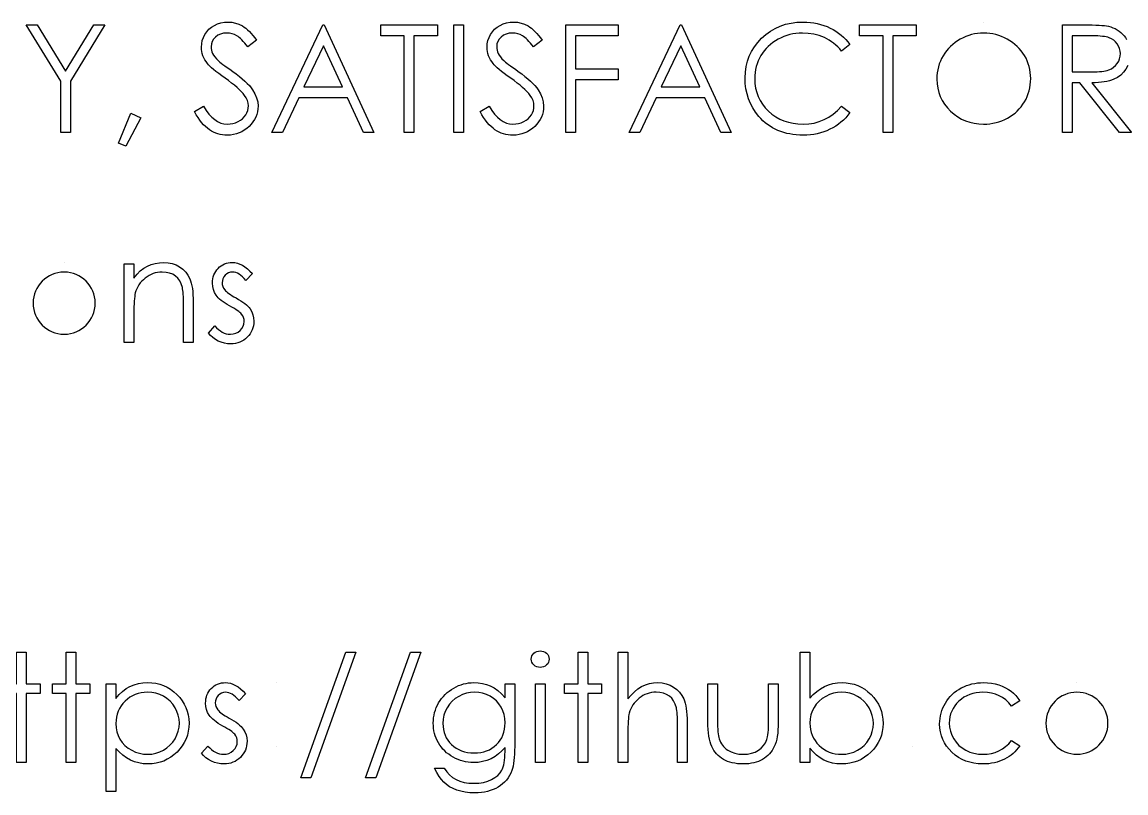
# Model space of a CAD drawing. Header units: millimetres. Extents: x -115 to 178, y -25 to 102.
# Drawn here: x 9.31 to 45.21, y 49.38 to 74.46 of the extents above; entities that cross this region are included whole.
import ezdxf

# ---------------------------------------------------------------- set-up
doc = ezdxf.new("R2010")
doc.units = ezdxf.units.MM

msp = doc.modelspace()

# ---------------------------------------------------------------- linework, layer by layer
at = {"color": 7, "linetype": 'Continuous'}
for p, q in [((40.566, 74.46), (40.566, 74.46)), ((10.682, 66.64), (10.682, 66.64)), ((17.591, 52.973), (17.591, 52.973)), ((43.618, 52.973), (43.618, 52.973)), ((17.591, 50.909), (17.591, 50.909)), ((38.277, 50.909), (38.277, 50.909))]:
    msp.add_line(p, q, dxfattribs=at)
at = {"color": 7, "linetype": 'Continuous', "flags": 128}
for points in [[(9.447, 74.37), (9.807, 74.37), (9.807, 74.37), (10.727, 72.867), (10.727, 72.867), (11.645, 74.37), (11.645, 74.37), (12.005, 74.37), (12.005, 74.37), (10.883, 72.534), (10.883, 72.534), (10.883, 70.87), (10.883, 70.87), (10.569, 70.87), (10.569, 70.87), (10.569, 72.534), (10.569, 72.534), (9.447, 74.37)], [(14.921, 71.546), (15.217, 71.723), (15.217, 71.723), (15.302, 71.586), (15.39, 71.468), (15.481, 71.368), (15.576, 71.286), (15.673, 71.222), (15.774, 71.176), (15.878, 71.149), (15.986, 71.14), (15.986, 71.14), (16.078, 71.145), (16.167, 71.16), (16.253, 71.185), (16.336, 71.221), (16.413, 71.265), (16.481, 71.317), (16.538, 71.375), (16.586, 71.44), (16.623, 71.511), (16.65, 71.583), (16.666, 71.656), (16.671, 71.733), (16.671, 71.733), (16.664, 71.82), (16.64, 71.907), (16.601, 71.992), (16.546, 72.076), (16.546, 72.076), (16.498, 72.136), (16.442, 72.198), (16.376, 72.264), (16.302, 72.332), (16.218, 72.403), (16.127, 72.477), (16.025, 72.555), (15.915, 72.634), (15.915, 72.634), (15.805, 72.714), (15.706, 72.788), (15.618, 72.856), (15.541, 72.918), (15.475, 72.975), (15.419, 73.026), (15.375, 73.071), (15.341, 73.111), (15.341, 73.111), (15.296, 73.173), (15.256, 73.236), (15.222, 73.301), (15.195, 73.367), (15.173, 73.434), (15.158, 73.502), (15.149, 73.573), (15.146, 73.643), (15.146, 73.643), (15.153, 73.754), (15.174, 73.861), (15.208, 73.962), (15.257, 74.058), (15.318, 74.146), (15.39, 74.225), (15.475, 74.293), (15.569, 74.352), (15.672, 74.399), (15.78, 74.434), (15.892, 74.453), (16.008, 74.46), (16.008, 74.46), (16.132, 74.452), (16.251, 74.429), (16.366, 74.389), (16.478, 74.333), (16.533, 74.298), (16.589, 74.257), (16.645, 74.209), (16.703, 74.154), (16.761, 74.092), (16.82, 74.024), (16.88, 73.949), (16.941, 73.868), (16.941, 73.868), (16.657, 73.653), (16.657, 73.653), (16.605, 73.718), (16.555, 73.778), (16.507, 73.832), (16.461, 73.88), (16.418, 73.922), (16.375, 73.958), (16.335, 73.989), (16.297, 74.014), (16.221, 74.052), (16.142, 74.08), (16.059, 74.096), (15.973, 74.101), (15.973, 74.101), (15.865, 74.094), (15.768, 74.069), (15.681, 74.029), (15.604, 73.973), (15.54, 73.906), (15.496, 73.831), (15.469, 73.748), (15.46, 73.658), (15.46, 73.658), (15.463, 73.602), (15.472, 73.547), (15.487, 73.492), (15.509, 73.438), (15.539, 73.383), (15.579, 73.326), (15.63, 73.268), (15.691, 73.206), (15.691, 73.206), (15.714, 73.186), (15.747, 73.159), (15.79, 73.126), (15.844, 73.085), (15.908, 73.038), (15.982, 72.985), (16.066, 72.925), (16.161, 72.857), (16.161, 72.857), (16.275, 72.774), (16.379, 72.693), (16.474, 72.615), (16.559, 72.538), (16.636, 72.465), (16.703, 72.393), (16.761, 72.324), (16.809, 72.257), (16.887, 72.125), (16.941, 71.993), (16.974, 71.86), (16.985, 71.728), (16.985, 71.728), (16.981, 71.634), (16.967, 71.543), (16.945, 71.455), (16.913, 71.37), (16.872, 71.288), (16.821, 71.21), (16.763, 71.135), (16.694, 71.063), (16.619, 70.997), (16.54, 70.939), (16.458, 70.891), (16.371, 70.852), (16.281, 70.821), (16.186, 70.798), (16.088, 70.785), (15.986, 70.781), (15.986, 70.781), (15.906, 70.784), (15.829, 70.792), (15.753, 70.805), (15.679, 70.825), (15.608, 70.849), (15.538, 70.88), (15.47, 70.915), (15.403, 70.957), (15.339, 71.004), (15.275, 71.06), (15.213, 71.122), (15.152, 71.192), (15.092, 71.269), (15.034, 71.354), (14.977, 71.446), (14.921, 71.546)], [(19.139, 74.37), (20.755, 70.87), (20.755, 70.87), (20.413, 70.87), (20.413, 70.87), (19.896, 71.992), (19.896, 71.992), (18.309, 71.992), (18.309, 71.992), (17.777, 70.87), (17.777, 70.87), (17.434, 70.87), (17.434, 70.87), (19.094, 74.37), (19.094, 74.37), (19.139, 74.37)], [(20.979, 74.011), (20.979, 74.37), (20.979, 74.37), (22.819, 74.37), (22.819, 74.37), (22.819, 74.011), (22.819, 74.011), (22.056, 74.011), (22.056, 74.011), (22.056, 70.87), (22.056, 70.87), (21.742, 70.87), (21.742, 70.87), (21.742, 74.011), (21.742, 74.011), (20.979, 74.011)], [(23.357, 74.37), (23.671, 74.37), (23.671, 74.37), (23.671, 70.87), (23.671, 70.87), (23.357, 70.87), (23.357, 70.87), (23.357, 74.37)], [(24.21, 71.546), (24.506, 71.723), (24.506, 71.723), (24.591, 71.586), (24.678, 71.468), (24.769, 71.368), (24.864, 71.286), (24.961, 71.222), (25.062, 71.176), (25.167, 71.149), (25.274, 71.14), (25.274, 71.14), (25.366, 71.145), (25.455, 71.16), (25.541, 71.185), (25.625, 71.221), (25.702, 71.265), (25.769, 71.317), (25.827, 71.375), (25.874, 71.44), (25.911, 71.511), (25.939, 71.583), (25.954, 71.656), (25.96, 71.733), (25.96, 71.733), (25.952, 71.82), (25.928, 71.907), (25.889, 71.992), (25.834, 72.076), (25.834, 72.076), (25.787, 72.136), (25.731, 72.198), (25.665, 72.264), (25.59, 72.332), (25.507, 72.403), (25.415, 72.477), (25.313, 72.555), (25.203, 72.634), (25.203, 72.634), (25.093, 72.714), (24.994, 72.788), (24.907, 72.856), (24.83, 72.918), (24.763, 72.975), (24.708, 73.026), (24.663, 73.071), (24.63, 73.111), (24.63, 73.111), (24.584, 73.173), (24.544, 73.236), (24.511, 73.301), (24.483, 73.367), (24.462, 73.434), (24.446, 73.502), (24.437, 73.573), (24.434, 73.643), (24.434, 73.643), (24.441, 73.754), (24.462, 73.861), (24.497, 73.962), (24.545, 74.058), (24.607, 74.146), (24.679, 74.225), (24.763, 74.293), (24.858, 74.352), (24.961, 74.399), (25.069, 74.434), (25.18, 74.453), (25.297, 74.46), (25.297, 74.46), (25.42, 74.452), (25.54, 74.429), (25.655, 74.389), (25.766, 74.333), (25.822, 74.298), (25.877, 74.257), (25.934, 74.209), (25.991, 74.154), (26.05, 74.092), (26.108, 74.024), (26.169, 73.949), (26.229, 73.868), (26.229, 73.868), (25.945, 73.653), (25.945, 73.653), (25.893, 73.718), (25.843, 73.778), (25.796, 73.832), (25.749, 73.88), (25.706, 73.922), (25.664, 73.958), (25.623, 73.989), (25.585, 74.014), (25.51, 74.052), (25.43, 74.08), (25.348, 74.096), (25.262, 74.101), (25.262, 74.101), (25.154, 74.094), (25.056, 74.069), (24.969, 74.029), (24.892, 73.973), (24.829, 73.906), (24.784, 73.831), (24.757, 73.748), (24.748, 73.658), (24.748, 73.658), (24.751, 73.602), (24.761, 73.547), (24.776, 73.492), (24.797, 73.438), (24.828, 73.383), (24.867, 73.326), (24.918, 73.268), (24.979, 73.206), (24.979, 73.206), (25.002, 73.186), (25.035, 73.159), (25.079, 73.126), (25.133, 73.085), (25.196, 73.038), (25.271, 72.985), (25.355, 72.925), (25.449, 72.857), (25.449, 72.857), (25.563, 72.774), (25.667, 72.693), (25.762, 72.615), (25.848, 72.538), (25.924, 72.465), (25.991, 72.393), (26.05, 72.324), (26.098, 72.257), (26.175, 72.125), (26.23, 71.993), (26.263, 71.86), (26.274, 71.728), (26.274, 71.728), (26.27, 71.634), (26.256, 71.543), (26.233, 71.455), (26.201, 71.37), (26.16, 71.288), (26.11, 71.21), (26.051, 71.135), (25.982, 71.063), (25.907, 70.997), (25.829, 70.939), (25.746, 70.891), (25.66, 70.852), (25.569, 70.821), (25.475, 70.798), (25.377, 70.785), (25.274, 70.781), (25.274, 70.781), (25.195, 70.784), (25.117, 70.792), (25.041, 70.805), (24.968, 70.825), (24.896, 70.849), (24.826, 70.88), (24.758, 70.915), (24.692, 70.957), (24.627, 71.004), (24.564, 71.06), (24.502, 71.122), (24.441, 71.192), (24.381, 71.269), (24.323, 71.354), (24.266, 71.446), (24.21, 71.546)], [(26.992, 74.37), (28.697, 74.37), (28.697, 74.37), (28.697, 74.011), (28.697, 74.011), (27.306, 74.011), (27.306, 74.011), (27.306, 72.935), (27.306, 72.935), (28.697, 72.935), (28.697, 72.935), (28.697, 72.576), (28.697, 72.576), (27.306, 72.576), (27.306, 72.576), (27.306, 70.87), (27.306, 70.87), (26.992, 70.87), (26.992, 70.87), (26.992, 74.37)], [(30.761, 74.37), (32.377, 70.87), (32.377, 70.87), (32.035, 70.87), (32.035, 70.87), (31.518, 71.992), (31.518, 71.992), (29.931, 71.992), (29.931, 71.992), (29.399, 70.87), (29.399, 70.87), (29.056, 70.87), (29.056, 70.87), (30.716, 74.37), (30.716, 74.37), (30.761, 74.37)], [(36.235, 73.728), (35.961, 73.518), (35.961, 73.518), (35.901, 73.587), (35.839, 73.653), (35.773, 73.714), (35.705, 73.77), (35.634, 73.822), (35.56, 73.87), (35.483, 73.913), (35.403, 73.953), (35.236, 74.018), (35.062, 74.064), (34.88, 74.092), (34.689, 74.101), (34.689, 74.101), (34.584, 74.098), (34.48, 74.089), (34.378, 74.073), (34.279, 74.051), (34.181, 74.023), (34.086, 73.99), (33.993, 73.949), (33.901, 73.903), (33.812, 73.851), (33.73, 73.795), (33.652, 73.735), (33.579, 73.67), (33.511, 73.601), (33.449, 73.528), (33.391, 73.451), (33.338, 73.369), (33.291, 73.284), (33.252, 73.197), (33.217, 73.107), (33.189, 73.014), (33.167, 72.918), (33.152, 72.821), (33.142, 72.72), (33.139, 72.617), (33.139, 72.617), (33.146, 72.462), (33.167, 72.314), (33.202, 72.172), (33.251, 72.038), (33.313, 71.909), (33.39, 71.787), (33.481, 71.671), (33.585, 71.562), (33.7, 71.464), (33.823, 71.377), (33.953, 71.305), (34.089, 71.246), (34.234, 71.199), (34.385, 71.166), (34.544, 71.146), (34.711, 71.14), (34.711, 71.14), (34.894, 71.149), (35.069, 71.176), (35.236, 71.222), (35.397, 71.286), (35.549, 71.368), (35.694, 71.468), (35.831, 71.586), (35.961, 71.723), (35.961, 71.723), (36.235, 71.515), (36.235, 71.515), (36.168, 71.43), (36.097, 71.349), (36.022, 71.274), (35.942, 71.204), (35.859, 71.138), (35.771, 71.078), (35.679, 71.023), (35.584, 70.972), (35.485, 70.927), (35.384, 70.889), (35.279, 70.856), (35.171, 70.828), (35.061, 70.807), (34.948, 70.793), (34.832, 70.784), (34.713, 70.781), (34.713, 70.781), (34.6, 70.783), (34.49, 70.791), (34.383, 70.802), (34.279, 70.819), (34.178, 70.84), (34.081, 70.867), (33.986, 70.898), (33.894, 70.934), (33.805, 70.974), (33.72, 71.02), (33.637, 71.07), (33.557, 71.125), (33.481, 71.185), (33.407, 71.249), (33.336, 71.318), (33.269, 71.393), (33.269, 71.393), (33.165, 71.525), (33.075, 71.665), (32.998, 71.811), (32.936, 71.964), (32.888, 72.123), (32.853, 72.289), (32.832, 72.461), (32.825, 72.641), (32.825, 72.641), (32.834, 72.829), (32.859, 73.01), (32.901, 73.183), (32.96, 73.349), (33.035, 73.507), (33.127, 73.657), (33.236, 73.8), (33.362, 73.935), (33.501, 74.058), (33.648, 74.165), (33.803, 74.255), (33.967, 74.329), (34.14, 74.387), (34.321, 74.427), (34.511, 74.452), (34.708, 74.46), (34.708, 74.46), (34.829, 74.457), (34.947, 74.448), (35.061, 74.433), (35.173, 74.412), (35.281, 74.385), (35.387, 74.352), (35.49, 74.312), (35.59, 74.267), (35.686, 74.217), (35.778, 74.162), (35.865, 74.101), (35.948, 74.037), (36.027, 73.967), (36.101, 73.892), (36.17, 73.812), (36.235, 73.728)], [(36.55, 74.011), (36.55, 74.37), (36.55, 74.37), (38.389, 74.37), (38.389, 74.37), (38.389, 74.011), (38.389, 74.011), (37.627, 74.011), (37.627, 74.011), (37.627, 70.87), (37.627, 70.87), (37.312, 70.87), (37.312, 70.87), (37.312, 74.011), (37.312, 74.011), (36.55, 74.011)], [(43.146, 74.37), (43.846, 74.37), (43.846, 74.37), (43.986, 74.37), (44.115, 74.368), (44.232, 74.363), (44.337, 74.359), (44.43, 74.352), (44.512, 74.344), (44.582, 74.334), (44.639, 74.323), (44.639, 74.323), (44.716, 74.302), (44.788, 74.277), (44.858, 74.246), (44.923, 74.21), (44.985, 74.169), (45.043, 74.122), (45.098, 74.071), (45.148, 74.014), (45.194, 73.954), (45.234, 73.889)], [(45.389, 70.87), (45.001, 70.87), (45.001, 70.87), (43.715, 72.486), (43.715, 72.486), (43.46, 72.486), (43.46, 72.486), (43.46, 70.87), (43.46, 70.87), (43.146, 70.87), (43.146, 70.87), (43.146, 74.37)], [(40.581, 74.101), (40.481, 74.098), (40.383, 74.089), (40.287, 74.073), (40.191, 74.051), (40.097, 74.023), (40.004, 73.988), (39.913, 73.948), (39.822, 73.901), (39.735, 73.849), (39.653, 73.792), (39.576, 73.731), (39.504, 73.666), (39.437, 73.596), (39.374, 73.523), (39.316, 73.444), (39.264, 73.362), (39.217, 73.276), (39.175, 73.188), (39.141, 73.097), (39.113, 73.003), (39.09, 72.908), (39.075, 72.81), (39.065, 72.71), (39.062, 72.606), (39.062, 72.606), (39.069, 72.455), (39.09, 72.31), (39.125, 72.171), (39.174, 72.038), (39.236, 71.91), (39.313, 71.789), (39.403, 71.674), (39.508, 71.565), (39.622, 71.465), (39.742, 71.379), (39.867, 71.306), (39.998, 71.246), (40.136, 71.199), (40.278, 71.166), (40.427, 71.146), (40.581, 71.14), (40.581, 71.14), (40.685, 71.143), (40.786, 71.152), (40.887, 71.167), (40.985, 71.189), (41.081, 71.216), (41.175, 71.249), (41.267, 71.289), (41.357, 71.335), (41.444, 71.386), (41.526, 71.441), (41.603, 71.501), (41.675, 71.566), (41.742, 71.635), (41.804, 71.708), (41.861, 71.786), (41.914, 71.869), (41.961, 71.955), (42.002, 72.043), (42.036, 72.134), (42.064, 72.227), (42.086, 72.322), (42.101, 72.42), (42.111, 72.52), (42.114, 72.623), (42.114, 72.623), (42.111, 72.724), (42.101, 72.824), (42.086, 72.921), (42.064, 73.015), (42.036, 73.107), (42.002, 73.196), (41.961, 73.283), (41.914, 73.368), (41.861, 73.449), (41.804, 73.526), (41.741, 73.599), (41.673, 73.668), (41.6, 73.732), (41.522, 73.793), (41.439, 73.849), (41.351, 73.901), (41.26, 73.948), (41.166, 73.988), (41.073, 74.023), (40.977, 74.051), (40.88, 74.073), (40.782, 74.089), (40.682, 74.098), (40.581, 74.101)], [(43.46, 74.011), (43.46, 72.845), (43.46, 72.845), (44.101, 72.84), (44.101, 72.84), (44.19, 72.841), (44.275, 72.844), (44.352, 72.849), (44.425, 72.856), (44.49, 72.865), (44.55, 72.876), (44.604, 72.89), (44.652, 72.905), (44.736, 72.943), (44.811, 72.99), (44.875, 73.047), (44.93, 73.114), (44.974, 73.188), (45.005, 73.266), (45.024, 73.349), (45.03, 73.435), (45.03, 73.435), (45.024, 73.519), (45.005, 73.6), (44.973, 73.676), (44.929, 73.749), (44.874, 73.814), (44.812, 73.87), (44.741, 73.915), (44.663, 73.95), (44.618, 73.965), (44.567, 73.977), (44.509, 73.988), (44.444, 73.996), (44.372, 74.003), (44.293, 74.008), (44.208, 74.011), (44.116, 74.011), (44.116, 74.011), (43.46, 74.011)], [(19.113, 73.688), (18.48, 72.351), (18.48, 72.351), (19.73, 72.351), (19.73, 72.351), (19.113, 73.688)], [(30.735, 73.688), (30.101, 72.351), (30.101, 72.351), (31.352, 72.351), (31.352, 72.351), (30.735, 73.688)], [(45.267, 73.043), (45.206, 72.929), (45.13, 72.827), (45.039, 72.738), (44.932, 72.662), (44.812, 72.599), (44.744, 72.573), (44.671, 72.55), (44.592, 72.531), (44.507, 72.515), (44.415, 72.503), (44.317, 72.494), (44.214, 72.488), (44.103, 72.486), (44.103, 72.486), (45.389, 70.87)], [(12.85, 71.499), (13.171, 71.343), (13.171, 71.343), (12.689, 70.422), (12.689, 70.422), (12.453, 70.524), (12.453, 70.524), (12.85, 71.499)], [(12.633, 66.595), (12.947, 66.595), (12.947, 66.595), (12.947, 66.133), (12.947, 66.133), (13.05, 66.257), (13.158, 66.363), (13.272, 66.45), (13.391, 66.519), (13.515, 66.572), (13.645, 66.61), (13.78, 66.632), (13.92, 66.64), (13.92, 66.64), (14.062, 66.631), (14.195, 66.604), (14.32, 66.558), (14.436, 66.495), (14.541, 66.417), (14.633, 66.326), (14.708, 66.222), (14.769, 66.105), (14.794, 66.04), (14.816, 65.966), (14.834, 65.884), (14.85, 65.793), (14.861, 65.693), (14.869, 65.585), (14.875, 65.468), (14.877, 65.343), (14.877, 65.343), (14.877, 64.037), (14.877, 64.037), (14.562, 64.037), (14.562, 64.037), (14.562, 65.24), (14.562, 65.24), (14.562, 65.345), (14.56, 65.44), (14.557, 65.526), (14.553, 65.604), (14.548, 65.672), (14.541, 65.731), (14.534, 65.782), (14.525, 65.822), (14.525, 65.822), (14.489, 65.94), (14.44, 66.042), (14.377, 66.129), (14.3, 66.199), (14.21, 66.255), (14.108, 66.294), (13.993, 66.318), (13.865, 66.326), (13.865, 66.326), (13.79, 66.323), (13.716, 66.314), (13.644, 66.298), (13.575, 66.277), (13.507, 66.249), (13.441, 66.216), (13.377, 66.176), (13.315, 66.131), (13.257, 66.08), (13.204, 66.028), (13.157, 65.972), (13.114, 65.913), (13.077, 65.851), (13.044, 65.786), (13.017, 65.718), (12.995, 65.648), (12.995, 65.648), (12.984, 65.596), (12.974, 65.535), (12.966, 65.464), (12.959, 65.383), (12.954, 65.292), (12.95, 65.192), (12.948, 65.082), (12.947, 64.962), (12.947, 64.962), (12.947, 64.037), (12.947, 64.037), (12.633, 64.037), (12.633, 64.037), (12.633, 66.595)], [(16.806, 66.276), (16.593, 66.056), (16.593, 66.056), (16.537, 66.119), (16.481, 66.174), (16.425, 66.22), (16.37, 66.258), (16.315, 66.288), (16.26, 66.309), (16.205, 66.321), (16.151, 66.326), (16.151, 66.326), (16.085, 66.319), (16.024, 66.3), (15.967, 66.267), (15.916, 66.222), (15.873, 66.168), (15.843, 66.11), (15.825, 66.048), (15.819, 65.981), (15.819, 65.981), (15.824, 65.921), (15.841, 65.863), (15.868, 65.805), (15.906, 65.749), (15.906, 65.749), (15.93, 65.721), (15.961, 65.691), (15.998, 65.66), (16.04, 65.627), (16.089, 65.594), (16.144, 65.559), (16.204, 65.523), (16.271, 65.486), (16.271, 65.486), (16.352, 65.439), (16.427, 65.394), (16.495, 65.348), (16.556, 65.303), (16.61, 65.258), (16.657, 65.214), (16.698, 65.17), (16.732, 65.127), (16.732, 65.127), (16.784, 65.036), (16.821, 64.94), (16.843, 64.839), (16.851, 64.731), (16.851, 64.731), (16.847, 64.656), (16.838, 64.583), (16.821, 64.512), (16.798, 64.446), (16.767, 64.381), (16.73, 64.32), (16.687, 64.262), (16.636, 64.207), (16.581, 64.156), (16.523, 64.113), (16.461, 64.076), (16.396, 64.046), (16.327, 64.022), (16.255, 64.006), (16.18, 63.996), (16.101, 63.992), (16.101, 63.992), (15.995, 63.998), (15.892, 64.015), (15.791, 64.044), (15.693, 64.084), (15.599, 64.135), (15.515, 64.194), (15.438, 64.262), (15.37, 64.339), (15.37, 64.339), (15.578, 64.576), (15.578, 64.576), (15.639, 64.512), (15.7, 64.458), (15.762, 64.412), (15.824, 64.374), (15.888, 64.344), (15.953, 64.323), (16.019, 64.311), (16.085, 64.306), (16.085, 64.306), (16.176, 64.314), (16.259, 64.337), (16.336, 64.375), (16.405, 64.429), (16.462, 64.493), (16.504, 64.563), (16.528, 64.637), (16.537, 64.718), (16.537, 64.718), (16.531, 64.785), (16.515, 64.848), (16.488, 64.907), (16.451, 64.962), (16.451, 64.962), (16.426, 64.989), (16.394, 65.017), (16.356, 65.048), (16.311, 65.08), (16.259, 65.114), (16.2, 65.149), (16.135, 65.186), (16.063, 65.226), (16.063, 65.226), (15.985, 65.27), (15.913, 65.314), (15.849, 65.358), (15.79, 65.402), (15.738, 65.445), (15.693, 65.488), (15.654, 65.532), (15.622, 65.575), (15.622, 65.575), (15.571, 65.664), (15.534, 65.76), (15.512, 65.861), (15.505, 65.969), (15.505, 65.969), (15.508, 66.04), (15.516, 66.107), (15.531, 66.171), (15.55, 66.233), (15.576, 66.291), (15.608, 66.347), (15.645, 66.399), (15.688, 66.448), (15.735, 66.493), (15.786, 66.532), (15.839, 66.565), (15.895, 66.592), (15.955, 66.613), (16.017, 66.628), (16.082, 66.637), (16.151, 66.64), (16.151, 66.64), (16.232, 66.634), (16.314, 66.617), (16.396, 66.589), (16.478, 66.549), (16.559, 66.497), (16.641, 66.435), (16.724, 66.361), (16.806, 66.276)], [(9.133, 53.96), (9.447, 53.96), (9.447, 53.96), (9.447, 52.928), (9.447, 52.928), (9.896, 52.928), (9.896, 52.928), (9.896, 52.614), (9.896, 52.614), (9.447, 52.614), (9.447, 52.614), (9.447, 50.37), (9.447, 50.37), (9.133, 50.37), (9.133, 50.37), (9.133, 52.614), (9.133, 52.614), (8.684, 52.614), (8.684, 52.614), (8.684, 52.928), (8.684, 52.928), (9.133, 52.928), (9.133, 52.928), (9.133, 53.96)], [(10.748, 53.96), (11.062, 53.96), (11.062, 53.96), (11.062, 52.928), (11.062, 52.928), (11.511, 52.928), (11.511, 52.928), (11.511, 52.614), (11.511, 52.614), (11.062, 52.614), (11.062, 52.614), (11.062, 50.37), (11.062, 50.37), (10.748, 50.37), (10.748, 50.37), (10.748, 52.614), (10.748, 52.614), (10.3, 52.614), (10.3, 52.614), (10.3, 52.928), (10.3, 52.928), (10.748, 52.928), (10.748, 52.928), (10.748, 53.96)], [(20.171, 53.96), (18.707, 49.877), (18.707, 49.877), (18.377, 49.877), (18.377, 49.877), (19.84, 53.96), (19.84, 53.96), (20.171, 53.96)], [(22.28, 53.96), (20.816, 49.877), (20.816, 49.877), (20.485, 49.877), (20.485, 49.877), (21.949, 53.96), (21.949, 53.96), (22.28, 53.96)], [(26.16, 54.005), (26.219, 54), (26.273, 53.985), (26.322, 53.96), (26.367, 53.926), (26.405, 53.884), (26.432, 53.838), (26.448, 53.788), (26.453, 53.734), (26.453, 53.734), (26.448, 53.682), (26.432, 53.633), (26.405, 53.587), (26.367, 53.546), (26.322, 53.511), (26.273, 53.486), (26.219, 53.472), (26.16, 53.467), (26.16, 53.467), (26.103, 53.472), (26.05, 53.486), (26, 53.511), (25.956, 53.546), (25.918, 53.587), (25.892, 53.633), (25.876, 53.682), (25.87, 53.734), (25.87, 53.734), (25.876, 53.788), (25.892, 53.838), (25.918, 53.884), (25.956, 53.926), (26, 53.96), (26.05, 53.985), (26.103, 54), (26.16, 54.005)], [(27.396, 53.96), (27.71, 53.96), (27.71, 53.96), (27.71, 52.928), (27.71, 52.928), (28.159, 52.928), (28.159, 52.928), (28.159, 52.614), (28.159, 52.614), (27.71, 52.614), (27.71, 52.614), (27.71, 50.37), (27.71, 50.37), (27.396, 50.37), (27.396, 50.37), (27.396, 52.614), (27.396, 52.614), (26.947, 52.614), (26.947, 52.614), (26.947, 52.928), (26.947, 52.928), (27.396, 52.928), (27.396, 52.928), (27.396, 53.96)], [(28.697, 53.96), (29.011, 53.96), (29.011, 53.96), (29.011, 52.445), (29.011, 52.445), (29.115, 52.569), (29.224, 52.676), (29.338, 52.768), (29.457, 52.841), (29.581, 52.899), (29.711, 52.94), (29.845, 52.965), (29.984, 52.973), (29.984, 52.973), (30.126, 52.964), (30.259, 52.937), (30.384, 52.892), (30.5, 52.829), (30.605, 52.75), (30.697, 52.66), (30.772, 52.556), (30.833, 52.44), (30.859, 52.375), (30.88, 52.301), (30.899, 52.219), (30.914, 52.127), (30.925, 52.027), (30.934, 51.919), (30.939, 51.802), (30.941, 51.677), (30.941, 51.677), (30.941, 50.37), (30.941, 50.37), (30.627, 50.37), (30.627, 50.37), (30.627, 51.574), (30.627, 51.574), (30.626, 51.678), (30.624, 51.773), (30.622, 51.86), (30.617, 51.937), (30.612, 52.005), (30.606, 52.064), (30.598, 52.115), (30.59, 52.156), (30.59, 52.156), (30.552, 52.273), (30.502, 52.376), (30.439, 52.462), (30.362, 52.533), (30.273, 52.588), (30.171, 52.627), (30.056, 52.651), (29.929, 52.659), (29.929, 52.659), (29.853, 52.656), (29.78, 52.647), (29.707, 52.632), (29.638, 52.611), (29.57, 52.583), (29.505, 52.55), (29.441, 52.51), (29.379, 52.464), (29.321, 52.414), (29.268, 52.361), (29.221, 52.305), (29.178, 52.246), (29.141, 52.184), (29.109, 52.12), (29.081, 52.052), (29.059, 51.982), (29.059, 51.982), (29.048, 51.93), (29.038, 51.869), (29.03, 51.799), (29.023, 51.717), (29.018, 51.627), (29.014, 51.526), (29.012, 51.416), (29.011, 51.295), (29.011, 51.295), (29.011, 50.37), (29.011, 50.37), (28.697, 50.37), (28.697, 50.37), (28.697, 53.96)], [(34.62, 50.37), (34.62, 53.96), (34.62, 53.96), (34.934, 53.96), (34.934, 53.96), (34.934, 52.464), (34.934, 52.464), (35.043, 52.584), (35.157, 52.687), (35.278, 52.775), (35.405, 52.846), (35.539, 52.902), (35.679, 52.941), (35.825, 52.965), (35.977, 52.973), (35.977, 52.973), (36.113, 52.967), (36.244, 52.948), (36.369, 52.918), (36.49, 52.876), (36.605, 52.822), (36.716, 52.755), (36.821, 52.676), (36.921, 52.585), (37.013, 52.486), (37.092, 52.381), (37.16, 52.271), (37.215, 52.156), (37.258, 52.036), (37.288, 51.911), (37.306, 51.78), (37.312, 51.644), (37.312, 51.644), (37.306, 51.51), (37.288, 51.381), (37.257, 51.257), (37.214, 51.138), (37.158, 51.024), (37.09, 50.915), (37.01, 50.811), (36.918, 50.712), (36.817, 50.621), (36.71, 50.543), (36.599, 50.476), (36.483, 50.422), (36.362, 50.38), (36.235, 50.349), (36.104, 50.332), (35.968, 50.326), (35.968, 50.326), (35.812, 50.333), (35.664, 50.356), (35.524, 50.396), (35.391, 50.45), (35.265, 50.521), (35.147, 50.61), (35.037, 50.718), (34.934, 50.844), (34.934, 50.844), (34.934, 50.37), (34.934, 50.37), (34.62, 50.37)], [(12.05, 52.928), (12.364, 52.928), (12.364, 52.928), (12.364, 52.455), (12.364, 52.455), (12.467, 52.581), (12.577, 52.688), (12.695, 52.778), (12.82, 52.849), (12.953, 52.903), (13.094, 52.942), (13.241, 52.965), (13.397, 52.973), (13.397, 52.973), (13.533, 52.967), (13.665, 52.949), (13.791, 52.919), (13.912, 52.876), (14.029, 52.822), (14.14, 52.756), (14.246, 52.677), (14.347, 52.587), (14.44, 52.488), (14.52, 52.383), (14.588, 52.275), (14.643, 52.161), (14.686, 52.042), (14.717, 51.919), (14.736, 51.79), (14.742, 51.656), (14.742, 51.656), (14.736, 51.52), (14.717, 51.389), (14.687, 51.264), (14.644, 51.143), (14.589, 51.027), (14.522, 50.917), (14.443, 50.813), (14.351, 50.713), (14.25, 50.622), (14.145, 50.544), (14.034, 50.477), (13.919, 50.422), (13.799, 50.38), (13.673, 50.35), (13.542, 50.332), (13.407, 50.326), (13.407, 50.326), (13.255, 50.333), (13.108, 50.358), (12.969, 50.397), (12.835, 50.453), (12.708, 50.525), (12.587, 50.612), (12.472, 50.715), (12.364, 50.834), (12.364, 50.834), (12.364, 49.428), (12.364, 49.428), (12.05, 49.428), (12.05, 49.428), (12.05, 52.928)], [(16.582, 52.609), (16.368, 52.39), (16.368, 52.39), (16.312, 52.453), (16.256, 52.507), (16.2, 52.554), (16.146, 52.592), (16.09, 52.621), (16.035, 52.642), (15.981, 52.655), (15.927, 52.659), (15.927, 52.659), (15.861, 52.653), (15.8, 52.633), (15.743, 52.601), (15.692, 52.555), (15.649, 52.501), (15.619, 52.444), (15.601, 52.381), (15.594, 52.315), (15.594, 52.315), (15.6, 52.254), (15.616, 52.196), (15.644, 52.139), (15.681, 52.083), (15.681, 52.083), (15.706, 52.054), (15.737, 52.024), (15.773, 51.993), (15.816, 51.961), (15.865, 51.927), (15.92, 51.893), (15.98, 51.856), (16.047, 51.819), (16.047, 51.819), (16.128, 51.773), (16.202, 51.727), (16.27, 51.682), (16.331, 51.637), (16.385, 51.592), (16.433, 51.548), (16.474, 51.503), (16.507, 51.46), (16.507, 51.46), (16.559, 51.37), (16.597, 51.274), (16.619, 51.172), (16.627, 51.065), (16.627, 51.065), (16.623, 50.989), (16.613, 50.916), (16.596, 50.846), (16.573, 50.779), (16.542, 50.715), (16.506, 50.654), (16.462, 50.596), (16.412, 50.54), (16.357, 50.49), (16.298, 50.446), (16.237, 50.41), (16.171, 50.38), (16.103, 50.356), (16.031, 50.339), (15.956, 50.329), (15.877, 50.326), (15.877, 50.326), (15.771, 50.331), (15.668, 50.349), (15.567, 50.377), (15.468, 50.417), (15.375, 50.468), (15.29, 50.528), (15.214, 50.596), (15.146, 50.672), (15.146, 50.672), (15.354, 50.909), (15.354, 50.909), (15.414, 50.846), (15.475, 50.791), (15.538, 50.745), (15.6, 50.707), (15.664, 50.678), (15.729, 50.657), (15.794, 50.644), (15.861, 50.64), (15.861, 50.64), (15.951, 50.647), (16.035, 50.671), (16.111, 50.708), (16.181, 50.762), (16.238, 50.826), (16.279, 50.896), (16.304, 50.971), (16.312, 51.051), (16.312, 51.051), (16.307, 51.118), (16.291, 51.181), (16.264, 51.24), (16.226, 51.295), (16.226, 51.295), (16.202, 51.322), (16.17, 51.351), (16.132, 51.381), (16.087, 51.414), (16.035, 51.447), (15.976, 51.482), (15.911, 51.52), (15.838, 51.559), (15.838, 51.559), (15.761, 51.603), (15.689, 51.647), (15.625, 51.691), (15.566, 51.735), (15.514, 51.778), (15.469, 51.822), (15.43, 51.865), (15.397, 51.908), (15.397, 51.908), (15.346, 51.997), (15.31, 52.093), (15.287, 52.194), (15.28, 52.302), (15.28, 52.302), (15.283, 52.373), (15.292, 52.44), (15.306, 52.505), (15.326, 52.566), (15.352, 52.625), (15.383, 52.68), (15.421, 52.733), (15.463, 52.782), (15.511, 52.826), (15.561, 52.865), (15.615, 52.898), (15.671, 52.925), (15.73, 52.946), (15.793, 52.961), (15.858, 52.97), (15.927, 52.973), (15.927, 52.973), (16.008, 52.967), (16.089, 52.951), (16.171, 52.922), (16.254, 52.882), (16.335, 52.831), (16.417, 52.768), (16.5, 52.695), (16.582, 52.609)], [(25.018, 52.928), (25.332, 52.928), (25.332, 52.928), (25.332, 50.898), (25.332, 50.898), (25.33, 50.769), (25.326, 50.648), (25.318, 50.537), (25.308, 50.434), (25.295, 50.34), (25.279, 50.256), (25.26, 50.18), (25.238, 50.114), (25.238, 50.114), (25.203, 50.028), (25.163, 49.948), (25.116, 49.873), (25.064, 49.803), (25.005, 49.738), (24.941, 49.678), (24.871, 49.622), (24.795, 49.573), (24.714, 49.528), (24.629, 49.49), (24.54, 49.457), (24.447, 49.431), (24.35, 49.41), (24.249, 49.395), (24.144, 49.386), (24.035, 49.383), (24.035, 49.383), (23.877, 49.389), (23.727, 49.407), (23.584, 49.436), (23.451, 49.477), (23.327, 49.528), (23.216, 49.587), (23.117, 49.654), (23.029, 49.729), (22.949, 49.817), (22.873, 49.923), (22.799, 50.048), (22.729, 50.191), (22.729, 50.191), (23.043, 50.191), (23.043, 50.191), (23.122, 50.073), (23.213, 49.972), (23.314, 49.887), (23.425, 49.818), (23.549, 49.765), (23.687, 49.728), (23.839, 49.705), (24.005, 49.697), (24.005, 49.697), (24.169, 49.705), (24.32, 49.728), (24.457, 49.765), (24.581, 49.818), (24.691, 49.882), (24.783, 49.955), (24.858, 50.035), (24.917, 50.122), (24.941, 50.172), (24.961, 50.229), (24.978, 50.293), (24.992, 50.366), (25.004, 50.445), (25.011, 50.532), (25.016, 50.626), (25.018, 50.728), (25.018, 50.728), (25.018, 50.861), (25.018, 50.861), (24.919, 50.749), (24.811, 50.651), (24.693, 50.567), (24.564, 50.497), (24.428, 50.441), (24.288, 50.402), (24.144, 50.378), (23.995, 50.37), (23.995, 50.37), (23.908, 50.373), (23.821, 50.382), (23.737, 50.395), (23.653, 50.414), (23.571, 50.438), (23.49, 50.469), (23.411, 50.504), (23.333, 50.544), (23.258, 50.59), (23.187, 50.639), (23.12, 50.692), (23.058, 50.748), (23, 50.809), (22.947, 50.872), (22.898, 50.94), (22.853, 51.012), (22.814, 51.086), (22.78, 51.163), (22.75, 51.241), (22.726, 51.32), (22.708, 51.402), (22.695, 51.485), (22.687, 51.571), (22.684, 51.658), (22.684, 51.658), (22.687, 51.745), (22.695, 51.831), (22.709, 51.915), (22.728, 51.998), (22.753, 52.079), (22.783, 52.159), (22.819, 52.237), (22.86, 52.314), (22.906, 52.388), (22.957, 52.458), (23.012, 52.524), (23.071, 52.587), (23.134, 52.645), (23.201, 52.699), (23.272, 52.749), (23.348, 52.796), (23.427, 52.837), (23.506, 52.873), (23.587, 52.904), (23.668, 52.929), (23.751, 52.948), (23.835, 52.962), (23.92, 52.97), (24.005, 52.973), (24.005, 52.973), (24.146, 52.966), (24.282, 52.946), (24.413, 52.912), (24.539, 52.864), (24.662, 52.8), (24.783, 52.714), (24.901, 52.608), (25.018, 52.481), (25.018, 52.481), (25.018, 52.928)], [(26.005, 52.928), (26.319, 52.928), (26.319, 52.928), (26.319, 50.37), (26.319, 50.37), (26.005, 50.37), (26.005, 50.37), (26.005, 52.928)], [(31.614, 52.928), (31.928, 52.928), (31.928, 52.928), (31.928, 51.742), (31.928, 51.742), (31.928, 51.637), (31.931, 51.542), (31.935, 51.454), (31.94, 51.375), (31.947, 51.305), (31.956, 51.243), (31.966, 51.189), (31.978, 51.144), (31.978, 51.144), (31.999, 51.087), (32.023, 51.033), (32.053, 50.983), (32.086, 50.935), (32.123, 50.89), (32.165, 50.849), (32.211, 50.81), (32.262, 50.775), (32.372, 50.716), (32.492, 50.673), (32.623, 50.648), (32.763, 50.64), (32.763, 50.64), (32.903, 50.648), (33.032, 50.673), (33.15, 50.714), (33.256, 50.772), (33.35, 50.842), (33.427, 50.924), (33.49, 51.016), (33.536, 51.119), (33.536, 51.119), (33.548, 51.161), (33.559, 51.213), (33.568, 51.275), (33.575, 51.348), (33.581, 51.431), (33.585, 51.525), (33.587, 51.628), (33.588, 51.742), (33.588, 51.742), (33.588, 52.928), (33.588, 52.928), (33.902, 52.928), (33.902, 52.928), (33.902, 51.683), (33.902, 51.683), (33.9, 51.556), (33.894, 51.437), (33.885, 51.325), (33.871, 51.223), (33.853, 51.128), (33.831, 51.041), (33.805, 50.963), (33.776, 50.892), (33.742, 50.828), (33.705, 50.767), (33.663, 50.709), (33.618, 50.655), (33.568, 50.605), (33.515, 50.558), (33.458, 50.515), (33.396, 50.476), (33.331, 50.441), (33.261, 50.41), (33.188, 50.384), (33.111, 50.363), (33.029, 50.347), (32.943, 50.335), (32.854, 50.328), (32.76, 50.326), (32.76, 50.326), (32.667, 50.328), (32.577, 50.335), (32.491, 50.347), (32.409, 50.363), (32.332, 50.384), (32.258, 50.41), (32.188, 50.441), (32.122, 50.476), (32.06, 50.515), (32.002, 50.558), (31.948, 50.605), (31.898, 50.656), (31.853, 50.711), (31.811, 50.769), (31.774, 50.83), (31.74, 50.896), (31.71, 50.967), (31.684, 51.047), (31.663, 51.136), (31.645, 51.233), (31.631, 51.339), (31.621, 51.452), (31.616, 51.575), (31.614, 51.706), (31.614, 51.706), (31.614, 52.928)], [(41.755, 52.374), (41.492, 52.21), (41.492, 52.21), (41.403, 52.315), (41.305, 52.407), (41.201, 52.484), (41.089, 52.547), (40.968, 52.596), (40.84, 52.631), (40.704, 52.652), (40.561, 52.659), (40.561, 52.659), (40.446, 52.654), (40.335, 52.641), (40.23, 52.618), (40.13, 52.586), (40.034, 52.545), (39.944, 52.494), (39.858, 52.435), (39.778, 52.367), (39.705, 52.292), (39.642, 52.212), (39.588, 52.13), (39.544, 52.043), (39.51, 51.952), (39.486, 51.858), (39.471, 51.759), (39.466, 51.656), (39.466, 51.656), (39.475, 51.522), (39.502, 51.393), (39.547, 51.267), (39.609, 51.145), (39.688, 51.032), (39.78, 50.931), (39.884, 50.845), (40.003, 50.772), (40.132, 50.714), (40.268, 50.673), (40.411, 50.648), (40.563, 50.64), (40.563, 50.64), (40.702, 50.647), (40.834, 50.668), (40.96, 50.703), (41.08, 50.752), (41.192, 50.815), (41.298, 50.892), (41.399, 50.983), (41.492, 51.088), (41.492, 51.088), (41.755, 50.916), (41.755, 50.916), (41.707, 50.848), (41.655, 50.783), (41.599, 50.723), (41.539, 50.667), (41.476, 50.614), (41.408, 50.566), (41.337, 50.521), (41.262, 50.481), (41.183, 50.444), (41.102, 50.413), (41.019, 50.386), (40.932, 50.364), (40.843, 50.347), (40.75, 50.335), (40.655, 50.328), (40.558, 50.326), (40.558, 50.326), (40.409, 50.331), (40.268, 50.349), (40.132, 50.379), (40.003, 50.42), (39.881, 50.474), (39.764, 50.539), (39.655, 50.616), (39.552, 50.705), (39.458, 50.802), (39.377, 50.905), (39.308, 51.013), (39.252, 51.126), (39.208, 51.244), (39.177, 51.367), (39.158, 51.495), (39.152, 51.628), (39.152, 51.628), (39.155, 51.719), (39.164, 51.808), (39.178, 51.895), (39.199, 51.981), (39.225, 52.065), (39.257, 52.148), (39.295, 52.228), (39.339, 52.308), (39.388, 52.384), (39.441, 52.456), (39.498, 52.524), (39.561, 52.587), (39.627, 52.646), (39.698, 52.7), (39.773, 52.751), (39.853, 52.797), (39.935, 52.838), (40.021, 52.874), (40.108, 52.904), (40.199, 52.929), (40.291, 52.948), (40.386, 52.962), (40.484, 52.97), (40.584, 52.973), (40.584, 52.973), (40.709, 52.968), (40.833, 52.953), (40.955, 52.93), (41.074, 52.895), (41.187, 52.853), (41.293, 52.805), (41.388, 52.751), (41.475, 52.692), (41.554, 52.625), (41.627, 52.55), (41.694, 52.466), (41.755, 52.374)], [(13.394, 52.659), (13.288, 52.655), (13.185, 52.641), (13.087, 52.618), (12.993, 52.586), (12.904, 52.545), (12.819, 52.496), (12.737, 52.436), (12.661, 52.368), (12.592, 52.293), (12.531, 52.214), (12.48, 52.13), (12.438, 52.041), (12.406, 51.949), (12.383, 51.851), (12.369, 51.75), (12.364, 51.644), (12.364, 51.644), (12.372, 51.505), (12.397, 51.374), (12.438, 51.249), (12.496, 51.132), (12.57, 51.025), (12.658, 50.929), (12.761, 50.844), (12.877, 50.772), (13.002, 50.714), (13.131, 50.673), (13.263, 50.648), (13.399, 50.64), (13.399, 50.64), (13.532, 50.648), (13.661, 50.673), (13.787, 50.715), (13.908, 50.774), (14.02, 50.847), (14.121, 50.934), (14.21, 51.034), (14.286, 51.148), (14.348, 51.27), (14.393, 51.395), (14.419, 51.522), (14.428, 51.653), (14.428, 51.653), (14.419, 51.784), (14.393, 51.912), (14.349, 52.036), (14.288, 52.157), (14.212, 52.27), (14.123, 52.369), (14.023, 52.455), (13.911, 52.527), (13.79, 52.585), (13.664, 52.626), (13.532, 52.651), (13.394, 52.659)], [(24.03, 52.659), (23.893, 52.651), (23.76, 52.625), (23.634, 52.584), (23.511, 52.525), (23.397, 52.452), (23.297, 52.366), (23.209, 52.267), (23.134, 52.156), (23.075, 52.035), (23.033, 51.91), (23.007, 51.78), (22.998, 51.645), (22.998, 51.645), (23.003, 51.543), (23.016, 51.446), (23.038, 51.353), (23.069, 51.265), (23.108, 51.181), (23.157, 51.102), (23.214, 51.027), (23.28, 50.957), (23.353, 50.893), (23.432, 50.837), (23.516, 50.791), (23.604, 50.753), (23.698, 50.723), (23.798, 50.701), (23.902, 50.689), (24.011, 50.685), (24.011, 50.685), (24.122, 50.689), (24.227, 50.701), (24.327, 50.722), (24.421, 50.752), (24.509, 50.79), (24.592, 50.837), (24.67, 50.891), (24.741, 50.955), (24.806, 51.025), (24.862, 51.1), (24.91, 51.181), (24.949, 51.267), (24.979, 51.358), (25, 51.454), (25.013, 51.556), (25.018, 51.663), (25.018, 51.663), (25.01, 51.803), (24.986, 51.934), (24.946, 52.058), (24.891, 52.174), (24.821, 52.28), (24.737, 52.375), (24.641, 52.458), (24.531, 52.529), (24.412, 52.585), (24.29, 52.627), (24.162, 52.651), (24.03, 52.659)], [(35.965, 50.64), (36.102, 50.648), (36.234, 50.673), (36.36, 50.714), (36.482, 50.772), (36.594, 50.844), (36.694, 50.93), (36.782, 51.029), (36.858, 51.141), (36.92, 51.262), (36.963, 51.386), (36.99, 51.513), (36.998, 51.644), (36.998, 51.644), (36.989, 51.776), (36.963, 51.904), (36.918, 52.029), (36.857, 52.151), (36.78, 52.264), (36.692, 52.364), (36.591, 52.451), (36.478, 52.525), (36.357, 52.584), (36.232, 52.625), (36.103, 52.651), (35.97, 52.659), (35.97, 52.659), (35.834, 52.651), (35.702, 52.625), (35.573, 52.584), (35.447, 52.525), (35.331, 52.452), (35.229, 52.368), (35.14, 52.272), (35.067, 52.164), (35.009, 52.047), (34.967, 51.923), (34.943, 51.792), (34.934, 51.654), (34.934, 51.654), (34.939, 51.548), (34.953, 51.447), (34.976, 51.349), (35.009, 51.257), (35.051, 51.168), (35.102, 51.084), (35.162, 51.005), (35.231, 50.93), (35.308, 50.862), (35.389, 50.803), (35.474, 50.753), (35.564, 50.713), (35.658, 50.68), (35.756, 50.658), (35.858, 50.644), (35.965, 50.64)]]:
    msp.add_lwpolyline(points, dxfattribs=at)
at = {"color": 7, "linetype": 'Continuous'}
for centre, start, end in [((10.681, 65.316), 90.0002, 89.9998), ((43.617, 51.65), 90.0007, 89.9993)]:
    msp.add_arc(centre, 1.009, start, end, dxfattribs=at)

doc.saveas('drawing.dxf')
